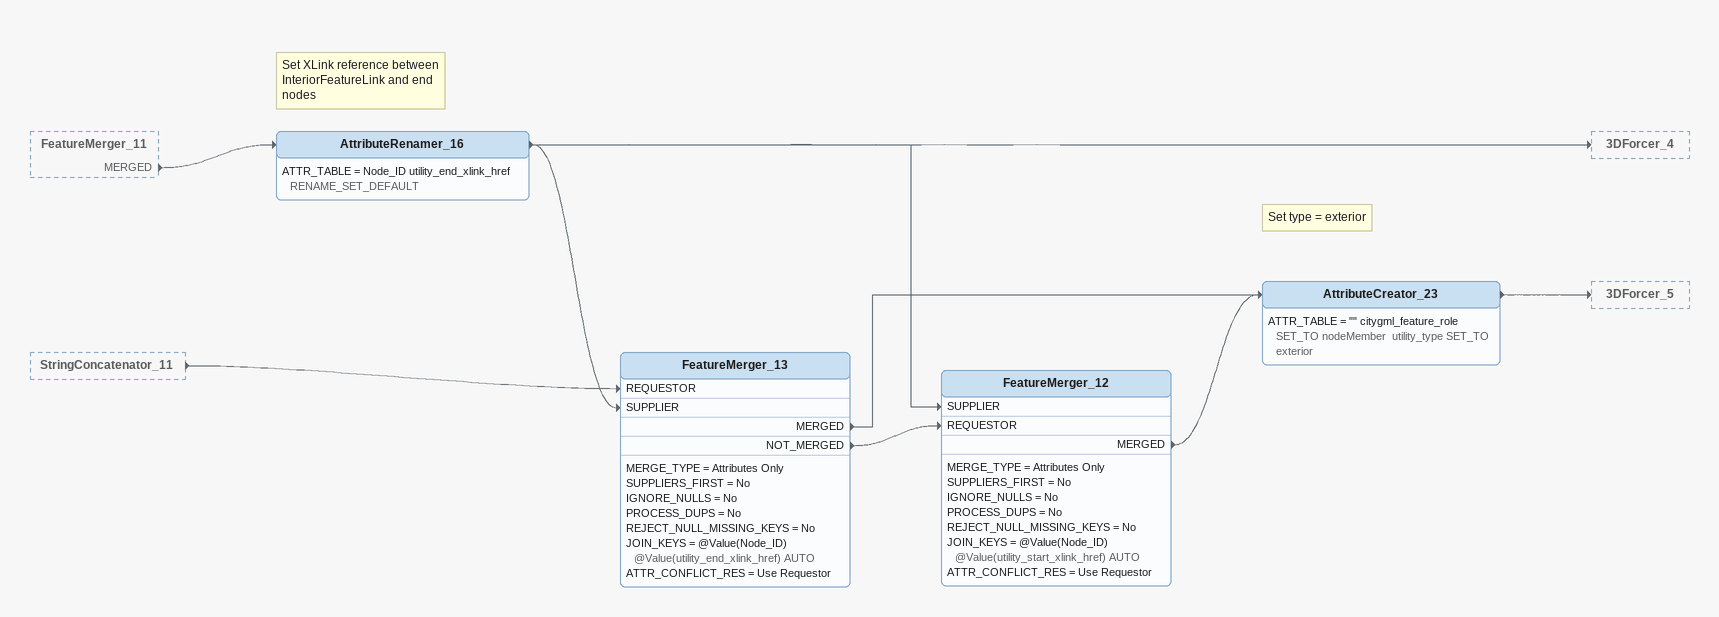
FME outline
FeatureMerger_11 [outside]
    MERGED -> AttributeRenamer_16
StringConcatenator_11 [outside]
    -> FeatureMerger_13 [REQUESTOR]
Note: Set XLink reference between / InteriorFeatureLink and end / nodes
AttributeRenamer_16
    ATTR_TABLE = Node_ID utility_end_xlink_href RENAME_SET_DEFAULT
    -> 3DForcer_4
    -> FeatureMerger_13 [SUPPLIER]
    -> FeatureMerger_12 [SUPPLIER]
FeatureMerger_13
    MERGE_TYPE = Attributes Only
    SUPPLIERS_FIRST = No
    IGNORE_NULLS = No
    PROCESS_DUPS = No
    REJECT_NULL_MISSING_KEYS = No
    JOIN_KEYS = @Value(Node_ID) @Value(utility_end_xlink_href) AUTO
    ATTR_CONFLICT_RES = Use Requestor
    MERGED -> AttributeCreator_23
    NOT_MERGED -> FeatureMerger_12 [REQUESTOR]
FeatureMerger_12
    MERGE_TYPE = Attributes Only
    SUPPLIERS_FIRST = No
    IGNORE_NULLS = No
    PROCESS_DUPS = No
    REJECT_NULL_MISSING_KEYS = No
    JOIN_KEYS = @Value(Node_ID) @Value(utility_start_xlink_href) AUTO
    ATTR_CONFLICT_RES = Use Requestor
    MERGED -> AttributeCreator_23
Note: Set type = exterior
AttributeCreator_23
    ATTR_TABLE = "" citygml_feature_role SET_TO nodeMember  utility_type SET_TO exterior
    -> 3DForcer_5
